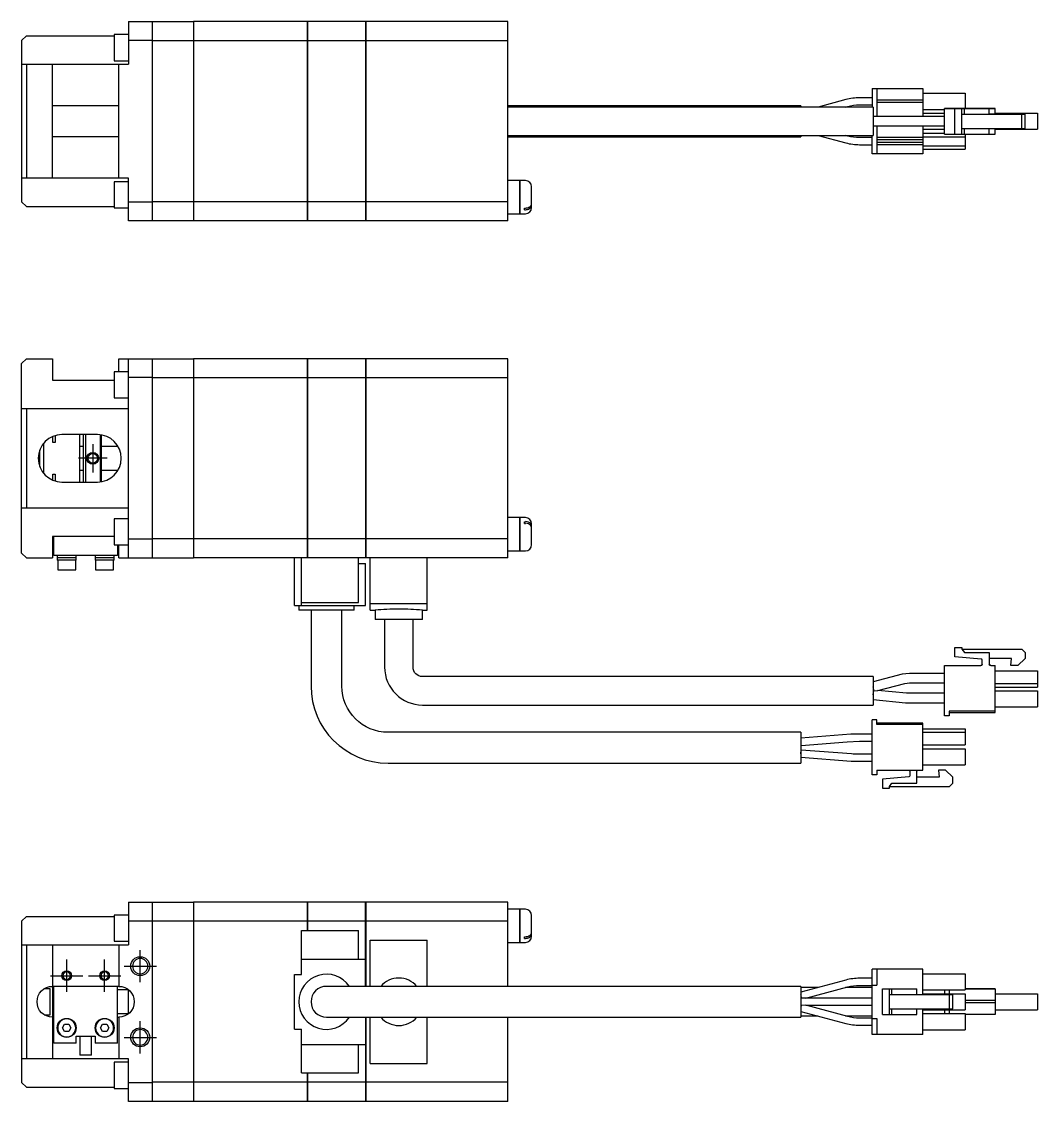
# Model space of a CAD drawing. Extents: x 0 to 768, y -8 to 238.
# Drawn here: x 152.3 to 366.4, y 10 to 237.6 of the extents above; entities that cross this region are included whole.
import ezdxf

# ---------------------------------------------------------------- set-up
doc = ezdxf.new("R2010")
doc.units = 0
doc.header["$LTSCALE"] = 0.5
doc.linetypes.add('CENTER', pattern=[50.8, 31.75, -6.35, 6.35, -6.35])
for name, color, linetype in [('MSM_CENTER', 1, 'CENTER'), ('MSM_CONTINUOUS', 7, 'CONTINUOUS'), ('MSM_NARROW', 5, 'CONTINUOUS')]:
    doc.layers.add(name, color=color, linetype=linetype)

msp = doc.modelspace()

# ---------------------------------------------------------------- linework, layer by layer
at = {"layer": 'MSM_CENTER'}
for p, q in [((167.3, 148.54), (167.3, 142.54)), ((170.3, 145.54), (164.3, 145.54)), ((177.3, 35.1), (177.3, 41.9)), ((161.8, 33.1), (161.8, 39.9)), ((169.8, 33.1), (169.8, 39.9)), ((158.4, 36.5), (165.2, 36.5)), ((166.4, 36.5), (173.2, 36.5)), ((173.9, 38.5), (180.7, 38.5)), ((177.3, 20.1), (177.3, 26.9)), ((173.9, 23.5), (180.7, 23.5))]:
    msp.add_line(p, q, dxfattribs=at)
at = {"layer": 'MSM_CONTINUOUS'}
for p, q in [((174.8, 237.58), (174.8, 228.58)), ((174.8, 237.58), (188.5, 237.58)), ((179.8, 237.58), (179.8, 195.58)), ((188.5, 237.58), (188.5, 195.58)), ((188.55, 237.53), (188.5, 237.53)), ((212.5, 237.58), (188.55, 237.58)), ((188.55, 237.58), (188.55, 195.58)), ((212.5, 237.58), (212.5, 195.58)), ((212.55, 237.53), (212.5, 237.53)), ((224.8, 237.58), (212.55, 237.58)), ((212.55, 237.58), (212.55, 195.58)), ((224.8, 237.58), (224.8, 195.58)), ((224.85, 237.53), (224.8, 237.53)), ((224.85, 237.58), (224.85, 195.58)), ((254.8, 237.58), (224.85, 237.58)), ((254.8, 195.58), (254.8, 237.58)), ((153.3, 234.58), (152.3, 233.58)), ((153.3, 234.58), (171.8, 234.58)), ((171.8, 234.83), (171.8, 229.33)), ((174.8, 234.83), (171.8, 234.83)), ((152.3, 233.58), (152.3, 199.58)), ((179.8, 233.58), (174.8, 233.58)), ((188.5, 233.55), (179.8, 233.55)), ((188.55, 233.3), (188.5, 233.3)), ((212.5, 233.55), (188.55, 233.55)), ((212.55, 233.3), (212.5, 233.3)), ((224.8, 233.55), (212.55, 233.55)), ((224.85, 233.3), (224.8, 233.3)), ((254.8, 233.55), (224.85, 233.55)), ((152.3, 228.58), (174.8, 228.58)), ((153.3, 228.58), (153.3, 204.58)), ((158.8, 204.58), (158.8, 228.58)), ((171.8, 229.33), (174.8, 229.33)), ((172.8, 204.58), (172.8, 228.58)), ((331.55, 223.48), (342.25, 223.48)), ((331.55, 223.48), (331.55, 219.58)), ((332.55, 223.48), (332.55, 217.58)), ((342.25, 223.48), (342.25, 217.58)), ((326.04, 221.16), (320.18, 219.58)), ((331.55, 221.53), (328.91, 221.53)), ((342.25, 221.03), (332.55, 221.03)), ((342.25, 222.48), (351.15, 222.48)), ((351.15, 222.48), (351.15, 219.28)), ((172.8, 219.8), (158.8, 219.8)), ((316.55, 219.83), (254.8, 219.83)), ((331.8, 219.58), (254.8, 219.58)), ((316.55, 219.83), (316.55, 219.58)), ((325.97, 219.58), (326.43, 219.71)), ((328.91, 220.03), (331.55, 220.03)), ((331.8, 219.58), (331.8, 213.58)), ((342.25, 220.53), (332.55, 220.53)), ((342.25, 219.08), (346.8, 219.08)), ((346.8, 219.28), (354.45, 219.28)), ((347.8, 219.28), (346.8, 219.28)), ((346.8, 213.88), (346.8, 219.28)), ((357.5, 219.28), (347.8, 219.28)), ((349, 213.88), (349, 219.28)), ((349, 219.28), (350.5, 219.28)), ((354.56, 219.28), (349, 219.28)), ((350.5, 213.88), (350.5, 219.28)), ((350.5, 219.28), (351, 219.28)), ((351, 219.28), (356.25, 219.28)), ((351, 218.08), (351, 219.28)), ((354.45, 219.28), (354.75, 219.28)), ((354.75, 219.28), (354.56, 219.28)), ((356.25, 219.28), (356.55, 219.28)), ((356.25, 218.08), (356.25, 219.28)), ((356.55, 219.28), (357.5, 219.28)), ((357.5, 218.08), (357.5, 219.28)), ((338.18, 217.58), (331.8, 217.58)), ((338.7, 217.58), (331.8, 217.58)), ((339.44, 217.58), (338.18, 217.58)), ((338.89, 217.58), (338.7, 217.58)), ((346.8, 217.58), (338.89, 217.58)), ((346.8, 217.58), (339.44, 217.58)), ((342.25, 218.28), (346.8, 218.28)), ((350.5, 218.08), (351, 218.08)), ((350.5, 218.08), (363.1, 218.08)), ((351, 218.08), (356.25, 218.08)), ((360.93, 218.08), (356.25, 218.08)), ((356.55, 218.08), (356.25, 218.08)), ((357.5, 218.28), (366.4, 218.28)), ((357.5, 218.28), (366.4, 218.28)), ((357.5, 218.28), (366.4, 218.28)), ((360.8, 218.08), (360.93, 218.08)), ((362.3, 218.08), (360.8, 218.08)), ((363.8, 218.08), (362.3, 218.08)), ((363.1, 218.08), (363.8, 218.08)), ((363.1, 215.08), (363.1, 218.08)), ((363.8, 215.08), (363.8, 218.08)), ((366.4, 218.28), (366.4, 214.88)), ((331.8, 215.58), (338.18, 215.58)), ((332.55, 215.58), (332.55, 209.68)), ((338.18, 215.58), (339.44, 215.58)), ((339.44, 215.58), (346.8, 215.58)), ((342.25, 215.58), (342.25, 209.68)), ((342.25, 214.88), (346.8, 214.88)), ((342.25, 214.08), (346.8, 214.08)), ((350.5, 215.08), (363.1, 215.08)), ((351, 213.88), (351, 215.08)), ((356.25, 213.88), (356.25, 215.08)), ((357.5, 213.88), (357.5, 215.08)), ((357.5, 214.88), (366.4, 214.88)), ((363.1, 215.08), (363.8, 215.08)), ((158.8, 213.37), (172.8, 213.37)), ((254.8, 213.58), (331.8, 213.58)), ((254.8, 213.33), (316.55, 213.33)), ((316.55, 213.58), (316.55, 213.33)), ((320.18, 213.58), (326.03, 212.01)), ((326.42, 213.46), (325.97, 213.58)), ((331.55, 213.13), (328.92, 213.13)), ((331.55, 209.68), (331.55, 213.58)), ((342.25, 213.18), (332.55, 213.18)), ((342.25, 212.68), (332.55, 212.68)), ((342.25, 212.63), (332.55, 212.63)), ((342.25, 212.13), (332.55, 212.13)), ((342.25, 212.08), (332.55, 212.08)), ((342.25, 213.33), (351.15, 213.33)), ((346.8, 213.88), (349, 213.88)), ((349, 213.88), (350.5, 213.88)), ((350.5, 213.88), (351, 213.88)), ((351, 213.88), (356.25, 213.88)), ((351.15, 213.88), (351.15, 210.68)), ((356.25, 213.88), (356.55, 213.88)), ((356.55, 213.88), (357.5, 213.88)), ((328.92, 211.63), (331.55, 211.63)), ((342.25, 209.68), (331.55, 209.68)), ((342.25, 211.58), (332.55, 211.58)), ((342.25, 211.43), (351.15, 211.43)), ((342.25, 210.68), (351.15, 210.68)), ((174.8, 204.58), (152.3, 204.58)), ((171.8, 203.83), (171.8, 198.33)), ((174.8, 203.83), (171.8, 203.83)), ((174.8, 195.58), (174.8, 204.58)), ((257.3, 204.08), (254.8, 204.08)), ((257.3, 197.08), (257.3, 204.08)), ((257.35, 204.03), (257.3, 204.03)), ((257.35, 197.08), (257.35, 204.08)), ((258.5, 204.08), (257.35, 204.08)), ((259.8, 198.38), (259.8, 202.78)), ((152.3, 199.58), (153.3, 198.58)), ((153.3, 198.58), (171.8, 198.58)), ((171.8, 198.33), (174.8, 198.33)), ((174.8, 199.58), (179.8, 199.58)), ((188.5, 199.61), (179.8, 199.61)), ((188.55, 199.87), (188.5, 199.87)), ((212.5, 199.61), (188.55, 199.61)), ((212.55, 199.87), (212.5, 199.87)), ((224.8, 199.61), (212.55, 199.61)), ((224.85, 199.87), (224.8, 199.87)), ((254.8, 199.61), (224.85, 199.61)), ((258.3, 198.29), (258.5, 198.29)), ((258.3, 197.94), (258.3, 198.29)), ((254.8, 197.08), (257.3, 197.08)), ((257.3, 197.13), (257.35, 197.13)), ((257.35, 197.08), (258.5, 197.08)), ((258.3, 197.94), (258.5, 197.94)), ((188.5, 195.58), (174.8, 195.58)), ((188.55, 195.63), (188.5, 195.63)), ((212.5, 195.58), (188.55, 195.58)), ((212.55, 195.63), (212.5, 195.63)), ((224.8, 195.58), (212.55, 195.58)), ((224.85, 195.63), (224.8, 195.63)), ((254.8, 195.58), (224.85, 195.58)), ((153.3, 166.54), (152.3, 165.54)), ((153.3, 166.54), (158.8, 166.54)), ((158.8, 166.54), (158.8, 162.04)), ((172.8, 163.79), (172.8, 166.54)), ((172.8, 166.54), (188.5, 166.54)), ((174.8, 124.54), (174.8, 166.54)), ((179.8, 166.54), (179.8, 124.54)), ((188.5, 166.54), (188.5, 124.54)), ((188.55, 166.49), (188.5, 166.49)), ((188.55, 166.54), (188.55, 124.54)), ((212.5, 166.54), (188.55, 166.54)), ((212.5, 166.54), (212.5, 124.54)), ((212.55, 166.49), (212.5, 166.49)), ((212.55, 166.54), (212.55, 124.54)), ((224.8, 166.54), (212.55, 166.54)), ((224.8, 166.54), (224.8, 124.54)), ((224.85, 166.49), (224.8, 166.49)), ((224.85, 166.54), (224.85, 124.54)), ((254.8, 166.54), (224.85, 166.54)), ((254.8, 124.54), (254.8, 166.54)), ((152.3, 125.54), (152.3, 165.54)), ((158.8, 162.04), (171.8, 162.04)), ((171.8, 163.79), (171.8, 158.29)), ((174.8, 163.79), (171.8, 163.79)), ((179.8, 162.54), (174.8, 162.54)), ((188.5, 162.51), (179.8, 162.51)), ((188.55, 162.25), (188.5, 162.25)), ((212.5, 162.51), (188.55, 162.51)), ((212.55, 162.25), (212.5, 162.25)), ((224.8, 162.51), (212.55, 162.51)), ((224.85, 162.25), (224.8, 162.25)), ((254.8, 162.51), (224.85, 162.51)), ((171.8, 158.29), (174.8, 158.29)), ((152.3, 156.04), (174.8, 156.04)), ((153.3, 156.04), (153.3, 135.04)), ((159.4, 150.34), (159.4, 148.87)), ((168.3, 150.54), (160.8, 150.54)), ((164.6, 140.54), (164.6, 150.54)), ((165.3, 150.54), (165.3, 140.54)), ((165.8, 150.54), (165.8, 140.54)), ((168.9, 140.57), (168.9, 150.5)), ((169.1, 150.47), (169.1, 140.6)), ((156.9, 148.67), (156.9, 142.41)), ((158.9, 148.87), (158.9, 150.16)), ((159.4, 148.89), (158.9, 148.89)), ((159.4, 148.87), (158.9, 148.87)), ((165.3, 148.04), (164.6, 148.04)), ((172.63, 148.04), (169.1, 148.04)), ((156.1, 146.79), (155.96, 146.79)), ((156.1, 147.24), (156.1, 143.83)), ((155.96, 144.29), (156.1, 144.29)), ((158.9, 140.91), (158.9, 142.2)), ((158.9, 142.2), (159.4, 142.2)), ((158.9, 142.19), (159.4, 142.19)), ((159.4, 142.2), (159.4, 140.74)), ((164.6, 143.04), (165.3, 143.04)), ((169.1, 143.04), (172.63, 143.04)), ((160.8, 140.54), (168.3, 140.54)), ((174.8, 135.04), (152.3, 135.04)), ((171.8, 132.79), (171.8, 127.29)), ((174.8, 132.79), (171.8, 132.79)), ((257.3, 133.04), (254.8, 133.04)), ((257.3, 126.04), (257.3, 133.04)), ((257.35, 132.99), (257.3, 132.99)), ((258.5, 133.04), (257.35, 133.04)), ((257.35, 126.04), (257.35, 133.04)), ((258.3, 132.18), (258.5, 132.18)), ((258.3, 131.83), (258.3, 132.18)), ((258.3, 131.83), (258.5, 131.83)), ((259.8, 127.34), (259.8, 131.74)), ((171.8, 129.04), (158.8, 129.04)), ((158.8, 129.04), (158.8, 124.54)), ((159.1, 125.04), (159.1, 129.04)), ((174.8, 128.54), (179.8, 128.54)), ((188.5, 128.57), (179.8, 128.57)), ((188.55, 128.82), (188.5, 128.82)), ((212.5, 128.57), (188.55, 128.57)), ((212.55, 128.82), (212.5, 128.82)), ((224.8, 128.57), (212.55, 128.57)), ((224.85, 128.82), (224.8, 128.82)), ((254.8, 128.57), (224.85, 128.57)), ((152.3, 125.54), (153.3, 124.54)), ((171.8, 127.29), (174.8, 127.29)), ((172.5, 127.29), (172.5, 125.04)), ((172.8, 124.54), (172.8, 127.29)), ((254.8, 126.04), (257.3, 126.04)), ((257.3, 126.09), (257.35, 126.09)), ((257.35, 126.04), (258.5, 126.04)), ((153.3, 124.54), (158.8, 124.54)), ((172.5, 125.04), (159.1, 125.04)), ((159.8, 125.04), (159.8, 124.04)), ((163.8, 124.54), (159.8, 124.54)), ((163.8, 124.04), (159.8, 124.04)), ((159.9, 124.04), (159.9, 122.04)), ((163.7, 122.04), (163.7, 124.04)), ((163.8, 124.04), (163.8, 125.04)), ((167.8, 125.04), (167.8, 124.04)), ((171.8, 124.54), (167.8, 124.54)), ((171.8, 124.04), (167.8, 124.04)), ((167.9, 124.04), (167.9, 122.04)), ((171.7, 122.04), (171.7, 124.04)), ((171.8, 124.04), (171.8, 125.04)), ((172.8, 124.54), (188.5, 124.54)), ((188.55, 124.59), (188.5, 124.59)), ((224.8, 124.54), (188.55, 124.54)), ((209.8, 114.54), (209.8, 124.54)), ((211.3, 114.54), (211.3, 124.54)), ((212.55, 124.59), (212.5, 124.59)), ((223.3, 115.14), (223.3, 124.54)), ((223.3, 123.34), (224.8, 123.34)), ((224.85, 124.59), (224.8, 124.59)), ((224.8, 114.54), (224.8, 123.34)), ((254.8, 124.54), (224.85, 124.54)), ((225.8, 113.54), (225.8, 124.54)), ((237.8, 113.54), (237.8, 124.54)), ((159.9, 122.04), (163.7, 122.04)), ((167.9, 122.04), (171.7, 122.04)), ((209.8, 114.54), (224.8, 114.54)), ((210.73, 114.54), (210.73, 113.54)), ((211.3, 115.14), (223.3, 115.14)), ((222.37, 113.54), (222.37, 114.54)), ((225.8, 114.97), (237.8, 114.97)), ((222.37, 113.54), (210.73, 113.54)), ((213.3, 113.54), (213.3, 97.54)), ((219.8, 97.54), (219.8, 113.54)), ((225.8, 113.54), (226.8, 113.54)), ((226.8, 113.54), (226.8, 111.54)), ((236.8, 111.54), (226.8, 111.54)), ((228.8, 111.54), (228.8, 101.54)), ((234.8, 101.54), (234.8, 111.54)), ((236.8, 113.54), (237.8, 113.54)), ((236.8, 111.54), (236.8, 113.54)), ((349, 105.64), (350.5, 105.64)), ((349, 105.64), (350.5, 105.64)), ((349, 103.72), (349, 105.64)), ((350.5, 105.64), (350.5, 105.34)), ((350.5, 105.34), (351, 104.64)), ((350.5, 105.34), (351, 104.64)), ((350.5, 105.34), (363.1, 105.34)), ((350.5, 105.34), (363.1, 105.34)), ((363.1, 105.34), (363.8, 104.64)), ((363.1, 105.34), (363.8, 104.64)), ((354.56, 103.24), (349, 103.72)), ((351, 104.64), (356.25, 104.64)), ((351, 104.64), (356.25, 104.64)), ((354.75, 102.14), (354.75, 103.04)), ((356.25, 104.64), (356.25, 102.14)), ((360.93, 103.34), (356.25, 103.34)), ((360.8, 101.84), (360.93, 103.34)), ((360.8, 101.84), (360.93, 103.34)), ((363.8, 103.34), (362.3, 101.84)), ((363.8, 104.64), (363.8, 103.34)), ((339.44, 100.21), (337.92, 100.02)), ((346.8, 100.21), (339.44, 100.21)), ((346.8, 101.84), (354.45, 101.84)), ((346.8, 91.24), (346.8, 101.84)), ((346.8, 101.84), (354.45, 101.84)), ((354.45, 101.84), (354.45, 101.84)), ((356.55, 101.84), (356.54, 101.84)), ((356.55, 101.84), (357.5, 101.84)), ((356.55, 101.84), (357.5, 101.84)), ((357.5, 91.99), (357.5, 101.84)), ((357.5, 100.74), (366.4, 100.74)), ((357.5, 100.74), (366.4, 100.74)), ((362.3, 101.84), (360.8, 101.84)), ((366.4, 100.74), (366.4, 97.34)), ((331.8, 99.54), (236.8, 99.54)), ((337.92, 100.02), (331.8, 98.42)), ((331.8, 99.54), (331.8, 93.54)), ((332.74, 96.6), (338.43, 98.08)), ((338.43, 98.08), (339.44, 98.21)), ((339.44, 98.21), (346.8, 98.21)), ((357.5, 98.09), (366.4, 98.09)), ((332.02, 96.54), (331.8, 97.39)), ((331.8, 95.69), (331.89, 96.68)), ((331.98, 96.67), (331.89, 96.68)), ((332.02, 96.54), (332.74, 96.6)), ((338.8, 96.02), (332.74, 96.6)), ((338.89, 96.01), (338.8, 96.02)), ((346.8, 96.01), (338.89, 96.01)), ((357.5, 97.34), (366.4, 97.34)), ((357.5, 96.54), (366.4, 96.54)), ((357.5, 96.54), (366.4, 96.54)), ((366.4, 96.54), (366.4, 93.14)), ((236.8, 93.54), (331.8, 93.54)), ((331.8, 94.68), (338.61, 94.03)), ((338.61, 94.03), (338.89, 94.01)), ((338.89, 94.01), (346.8, 94.01)), ((347.8, 91.24), (346.8, 91.24)), ((357.5, 92.24), (347.8, 92.24)), ((347.8, 92.24), (347.8, 91.24)), ((347.8, 91.99), (357.5, 91.99)), ((357.5, 93.14), (366.4, 93.14)), ((331.55, 78.84), (331.55, 90.44)), ((332.55, 90.44), (331.55, 90.44)), ((332.55, 89.44), (332.55, 90.44)), ((342.25, 89.69), (332.55, 89.69)), ((342.25, 89.44), (332.55, 89.44)), ((342.25, 79.84), (342.25, 89.69)), ((316.55, 87.79), (229.55, 87.79)), ((316.55, 87.79), (316.55, 81.29)), ((327.09, 87.38), (316.55, 86.54)), ((331.55, 87.41), (327.94, 87.41)), ((342.25, 88.54), (351.15, 88.54)), ((342.25, 87.79), (351.15, 87.79)), ((351.15, 88.54), (351.15, 85.14)), ((316.61, 85.04), (326.29, 85.81)), ((326.29, 85.81), (328.92, 85.91)), ((328.92, 85.91), (331.55, 85.91)), ((342.25, 85.14), (351.15, 85.14)), ((342.25, 84.34), (351.15, 84.34)), ((351.15, 84.34), (351.15, 80.94)), ((316.55, 83.29), (316.6, 84.04)), ((316.55, 82.54), (327.12, 81.74)), ((327.23, 83.24), (316.6, 84.04)), ((331.55, 83.21), (327.92, 83.21)), ((229.55, 81.29), (316.55, 81.29)), ((327.92, 81.71), (331.55, 81.71)), ((332.55, 79.84), (332.55, 78.84)), ((332.55, 79.84), (342.25, 79.84)), ((342.25, 80.94), (351.15, 80.94)), ((345.55, 79.84), (345.68, 78.34)), ((347.05, 79.84), (345.55, 79.84)), ((348.55, 78.34), (347.05, 79.84)), ((332.55, 78.84), (331.55, 78.84)), ((339.31, 78.44), (333.75, 77.95)), ((333.75, 77.95), (333.75, 76.04)), ((339.5, 79.54), (339.5, 78.64)), ((341, 77.04), (341, 79.54)), ((345.68, 78.34), (341, 78.34)), ((348.55, 77.04), (348.55, 78.34)), ((333.75, 76.04), (335.25, 76.04)), ((335.25, 76.34), (335.75, 77.04)), ((335.25, 76.04), (335.25, 76.34)), ((335.25, 76.34), (347.85, 76.34)), ((335.75, 77.04), (341, 77.04)), ((347.85, 76.34), (348.55, 77.04)), ((174.8, 52), (174.8, 43)), ((174.8, 52), (188.5, 52)), ((179.8, 52), (179.8, 10)), ((188.5, 52), (188.5, 10)), ((188.55, 51.95), (188.5, 51.95)), ((212.5, 52), (188.55, 52)), ((188.55, 52), (188.55, 10)), ((212.5, 52), (212.5, 46)), ((212.55, 51.95), (212.5, 51.95)), ((224.8, 52), (212.55, 52)), ((212.55, 52), (212.55, 46)), ((224.8, 34.25), (224.8, 52)), ((224.85, 51.95), (224.8, 51.95)), ((254.8, 52), (224.85, 52)), ((224.85, 52), (224.85, 34.25)), ((254.8, 34.25), (254.8, 52)), ((257.3, 50.5), (254.8, 50.5)), ((257.3, 43.5), (257.3, 50.5)), ((257.35, 50.45), (257.3, 50.45)), ((257.35, 43.5), (257.35, 50.5)), ((258.5, 50.5), (257.35, 50.5)), ((153.3, 49), (152.3, 48)), ((152.3, 48), (152.3, 14)), ((153.3, 49), (171.8, 49)), ((171.8, 49.25), (171.8, 43.75)), ((174.8, 49.25), (171.8, 49.25)), ((179.8, 48), (174.8, 48)), ((188.5, 47.97), (179.8, 47.97)), ((212.5, 47.97), (188.55, 47.97)), ((224.8, 47.97), (212.55, 47.97)), ((254.8, 47.97), (224.85, 47.97)), ((259.8, 44.8), (259.8, 49.2)), ((188.55, 47.71), (188.5, 47.71)), ((211.3, 36.78), (211.3, 46)), ((211.3, 46), (223.3, 46)), ((212.55, 47.71), (212.5, 47.71)), ((223.3, 40), (223.3, 46)), ((224.85, 47.71), (224.8, 47.71)), ((171.8, 43.75), (174.8, 43.75)), ((225.8, 34.25), (225.8, 44)), ((225.8, 44), (237.8, 44)), ((237.8, 34.25), (237.8, 44)), ((254.8, 43.5), (257.3, 43.5)), ((257.3, 43.55), (257.35, 43.55)), ((257.35, 43.5), (258.5, 43.5)), ((258.3, 44.71), (258.5, 44.71)), ((258.3, 44.35), (258.3, 44.71)), ((258.3, 44.35), (258.5, 44.35)), ((152.3, 43), (174.8, 43)), ((153.3, 43), (153.3, 19)), ((158.8, 43), (158.8, 34.25)), ((172.8, 43), (172.8, 34.25)), ((211.3, 40), (224.8, 40)), ((169.1, 36.8), (169.08, 36.82)), ((169.1, 36.8), (169.1, 36.15)), ((209.8, 25.22), (209.8, 36.78)), ((209.8, 36.78), (211.3, 36.78)), ((342.25, 37.9), (331.55, 37.9)), ((331.55, 24.1), (331.55, 37.9)), ((332.55, 37.9), (332.55, 34.5)), ((342.25, 32.5), (342.25, 37.9)), ((342.25, 36.9), (351.15, 36.9)), ((351.15, 36.9), (351.15, 33.5)), ((172.8, 34.25), (158.8, 34.25)), ((158.9, 27.75), (158.9, 34.25)), ((159.1, 22.25), (159.1, 34.25)), ((172.5, 22.25), (172.5, 34.25)), ((316.55, 34.25), (216.55, 34.25)), ((326.03, 35.57), (316.55, 33.03)), ((316.55, 34.25), (316.55, 27.75)), ((331.55, 35.95), (328.92, 35.95)), ((328.92, 34.45), (331.55, 34.45)), ((331.55, 34.5), (332.55, 34.5)), ((158.3, 33.75), (157.07, 33.75)), ((158.3, 28.25), (158.3, 33.75)), ((174.8, 33.5), (172.5, 33.5)), ((174.8, 28.44), (174.8, 33.56)), ((320.18, 34), (316.55, 34)), ((317.58, 31.75), (326.42, 34.12)), ((331.55, 34), (325.97, 34)), ((333.75, 33.7), (341, 33.7)), ((333.75, 28.3), (333.75, 33.7)), ((335.25, 28.3), (335.25, 33.7)), ((335.25, 32.5), (348.55, 32.5)), ((335.75, 32.5), (335.75, 33.7)), ((341, 32.5), (341, 33.7)), ((342.25, 33.5), (351.15, 33.5)), ((342.25, 32.7), (351.15, 32.7)), ((346.8, 33.5), (346.8, 32.7)), ((347.8, 33.5), (347.8, 32.7)), ((347.85, 29.5), (347.85, 32.5)), ((348.55, 29.5), (348.55, 32.5)), ((351.15, 33.7), (354.45, 33.7)), ((354.56, 33.7), (351.15, 33.7)), ((351.15, 33.7), (356.25, 33.7)), ((357.5, 33.7), (351.15, 33.7)), ((351.15, 32.7), (351.15, 29.3)), ((354.45, 33.7), (354.75, 33.7)), ((354.75, 33.7), (354.56, 33.7)), ((356.25, 33.7), (356.55, 33.7)), ((356.55, 33.7), (357.5, 33.7)), ((357.5, 33.7), (357.5, 28.3)), ((357.5, 32.7), (366.4, 32.7)), ((357.5, 32.7), (366.4, 32.7)), ((357.5, 32.7), (366.4, 32.7)), ((366.4, 32.7), (366.4, 29.3)), ((331.55, 31.75), (316.55, 31.75)), ((316.55, 30.25), (316.64, 30.25)), ((316.68, 30.36), (317.58, 30.25)), ((317.58, 30.25), (331.55, 30.25)), ((326.43, 27.88), (317.58, 30.25)), ((357.5, 31.25), (351.15, 31.25)), ((357.5, 30.75), (351.15, 30.75)), ((157.07, 28.25), (158.3, 28.25)), ((158.8, 27.75), (158.8, 19)), ((158.8, 27.75), (159.1, 27.75)), ((172.5, 28.5), (174.8, 28.5)), ((172.5, 27.75), (172.8, 27.75)), ((172.8, 27.75), (172.8, 19)), ((216.55, 27.75), (316.55, 27.75)), ((224.8, 27.75), (224.8, 10)), ((224.85, 27.75), (224.85, 10)), ((225.8, 18), (225.8, 27.75)), ((237.8, 18), (237.8, 27.75)), ((254.8, 10), (254.8, 27.75)), ((316.55, 28.97), (326.04, 26.43)), ((316.55, 28), (320.18, 28)), ((325.97, 28), (331.55, 28)), ((331.55, 27.55), (328.91, 27.55)), ((331.55, 27.5), (332.55, 27.5)), ((332.55, 27.5), (332.55, 24.1)), ((333.75, 28.3), (341, 28.3)), ((335.25, 29.5), (348.55, 29.5)), ((335.75, 28.3), (335.75, 29.5)), ((341, 28.3), (341, 29.5)), ((342.25, 24.1), (342.25, 29.5)), ((342.25, 29.3), (351.15, 29.3)), ((342.25, 28.5), (351.15, 28.5)), ((346.8, 29.3), (346.8, 28.5)), ((347.8, 29.3), (347.8, 28.5)), ((351.15, 28.5), (351.15, 25.1)), ((357.5, 28.3), (351.15, 28.3)), ((357.5, 29.3), (366.4, 29.3)), ((160.93, 25.5), (161.36, 26.25)), ((161.36, 24.75), (160.93, 25.5)), ((161.36, 26.25), (162.23, 26.25)), ((162.23, 26.25), (162.66, 25.5)), ((162.66, 25.5), (162.23, 24.75)), ((168.93, 25.5), (169.36, 26.25)), ((169.36, 24.75), (168.93, 25.5)), ((169.36, 26.25), (170.23, 26.25)), ((170.23, 26.25), (170.66, 25.5)), ((170.66, 25.5), (170.23, 24.75)), ((209.8, 25.22), (211.3, 25.22)), ((211.3, 16), (211.3, 25.22)), ((328.91, 26.05), (331.55, 26.05)), ((342.25, 25.1), (351.15, 25.1)), ((162.23, 24.75), (161.36, 24.75)), ((163.8, 22.25), (163.8, 23.75)), ((163.8, 23.75), (167.8, 23.75)), ((164.55, 23.75), (164.55, 19.75)), ((167.05, 19.75), (167.05, 23.75)), ((167.8, 23.75), (167.8, 22.25)), ((170.23, 24.75), (169.36, 24.75)), ((342.25, 24.1), (331.55, 24.1)), ((163.8, 22.25), (159.1, 22.25)), ((172.5, 22.25), (167.8, 22.25)), ((211.3, 22), (224.8, 22)), ((223.3, 16), (223.3, 22)), ((174.8, 19), (152.3, 19)), ((167.05, 19.75), (164.55, 19.75)), ((171.8, 18.25), (171.8, 12.75)), ((174.8, 18.25), (171.8, 18.25)), ((174.8, 10), (174.8, 19)), ((211.3, 16), (223.3, 16)), ((212.5, 16), (212.5, 10)), ((212.55, 16), (212.55, 10)), ((225.8, 18), (237.8, 18)), ((152.3, 14), (153.3, 13)), ((174.8, 14), (179.8, 14)), ((188.5, 14.03), (179.8, 14.03)), ((188.55, 14.29), (188.5, 14.29)), ((212.5, 14.03), (188.55, 14.03)), ((212.55, 14.29), (212.5, 14.29)), ((224.8, 14.03), (212.55, 14.03)), ((224.85, 14.29), (224.8, 14.29)), ((254.8, 14.03), (224.85, 14.03)), ((153.3, 13), (171.8, 13)), ((171.8, 12.75), (174.8, 12.75)), ((188.5, 10), (174.8, 10)), ((188.55, 10.05), (188.5, 10.05)), ((212.5, 10), (188.55, 10)), ((212.55, 10.05), (212.5, 10.05)), ((224.8, 10), (212.55, 10)), ((224.85, 10.05), (224.8, 10.05)), ((254.8, 10), (224.85, 10))]:
    msp.add_line(p, q, dxfattribs=at)
for centre, radius in [((167.3, 145.54), 1.01), ((161.8, 25.5), 2), ((169.8, 25.5), 2)]:
    msp.add_circle(centre, radius, dxfattribs=at)
at = {"layer": 'MSM_CONTINUOUS', "extrusion": (0, 0, -1)}
for centre, radius in [((-177.3, 38.5), 1.62), ((-161.8, 36.5), 0.783), ((-169.8, 36.5), 0.783), ((-161.8, 25.5), 1.9), ((-169.8, 25.5), 1.9), ((-177.3, 23.5), 1.62)]:
    msp.add_circle(centre, radius, dxfattribs=at)
at = {"layer": 'MSM_CONTINUOUS'}
for centre, radius, start, end in [((328.92, 210.38), 11.15, 89.9911, 105.0006), ((328.92, 222.79), 11.15, 255.0015, 270.0068), ((258.5, 202.78), 1.3, 0, 90), ((258.52, 199.9), 1.61, 269.2584, 304.7863), ((258.5, 198.38), 1.3, 270, 360), ((258.51, 199.6), 1.66, 269.4455, 299.7231), ((258.91, 198.94), 0.891, 298.7486, 355.0367), ((258.99, 199.25), 0.809, 303.6126, 357.2927), ((160.8, 145.54), 5, 90, 270), ((168.3, 145.54), 5, 270, 90), ((258.5, 131.74), 1.3, 0, 90), ((258.58, 130.78), 1.41, 41.3743, 92.8178), ((258.59, 130.45), 1.39, 42.8199, 93.04), ((259.04, 130.88), 0.754, 5.8166, 41.8939), ((259.05, 131.24), 0.751, 1.7681, 38.8955), ((258.5, 127.34), 1.3, 270, 360), ((231.81, 53.49), 60.26, 90.0102, 94.77), ((231.79, 53.52), 60.23, 85.2289, 89.9909), ((354.55, 103.04), 0.2, 0, 85), ((236.8, 101.54), 8, 180, 270), ((354.45, 102.14), 0.3, 270, 0), ((354.45, 102.14), 0.3, 270, 0), ((356.55, 102.14), 0.3, 180, 270), ((229.55, 97.54), 16.25, 180, 270), ((327.94, 76.66), 10.75, 90, 94.548), ((316.61, 85.12), 0.0775, 219.2943, 269.6083), ((316.6, 83.96), 0.0764, 90.6606, 138.2315), ((327.92, 92.46), 10.75, 265.7108, 270), ((258.5, 49.2), 1.3, 0, 90), ((258.99, 45.67), 0.809, 303.6126, 357.2927), ((258.52, 46.32), 1.61, 269.2584, 304.7863), ((258.5, 44.8), 1.3, 270, 360), ((258.51, 46.02), 1.66, 269.4455, 299.7231), ((258.91, 45.35), 0.891, 298.7486, 355.0367), ((216.55, 31), 5.82, 33.9465, 326.0534), ((216.55, 31), 3.25, 90, 270), ((231.8, 31), 5, 40.5416, 139.4584), ((328.92, 24.8), 11.15, 89.9911, 105.0006), ((308.61, 30.12), 8.27, 11.3875, 16.4714), ((323.06, 33.94), 6.79, 196.3321, 198.864), ((321.27, 28.64), 4.91, 159.4103, 164.4602), ((231.8, 31), 5, 220.5416, 319.4584), ((328.91, 37.16), 11.11, 255, 270.006)]:
    msp.add_arc(centre, radius, start, end, dxfattribs=at)
at = {"layer": 'MSM_CONTINUOUS', "extrusion": (0, 0, -1)}
for centre, radius, start, end in [((-328.92, 210.38), 9.65, 75.0035, 90.008), ((-328.92, 222.79), 9.65, 269.9899, 284.9986), ((-236.8, 101.54), 2, 270, 0), ((-354.45, 102.14), 0.3, 180, 270), ((-354.45, 102.14), 0.3, 180, 270), ((-356.55, 102.14), 0.3, 270, 0), ((-356.55, 102.14), 0.3, 270, 0), ((-229.55, 97.54), 9.75, 270, 0), ((-327.92, 92.46), 9.25, 270, 274.2892), ((-339.2, 79.54), 0.3, 90, 180), ((-341.3, 79.54), 0.3, 0, 90), ((-339.3, 78.64), 0.2, 180, 265), ((-158.8, 31), 3.25, 270, 90), ((-172.8, 31), 3.25, 90, 270), ((-328.92, 24.8), 9.65, 75.0035, 90.008), ((-328.91, 37.16), 9.61, 269.9909, 285.0002)]:
    msp.add_arc(centre, radius, start, end, dxfattribs=at)
at = {"layer": 'MSM_NARROW'}
for centre, radius in [((167.3, 145.54), 1.25), ((167.3, 145.54), 1.25), ((177.3, 38.5), 2), ((161.8, 36.5), 1), ((169.8, 36.5), 1), ((177.3, 23.5), 2)]:
    msp.add_circle(centre, radius, dxfattribs=at)

doc.saveas('drawing.dxf')
